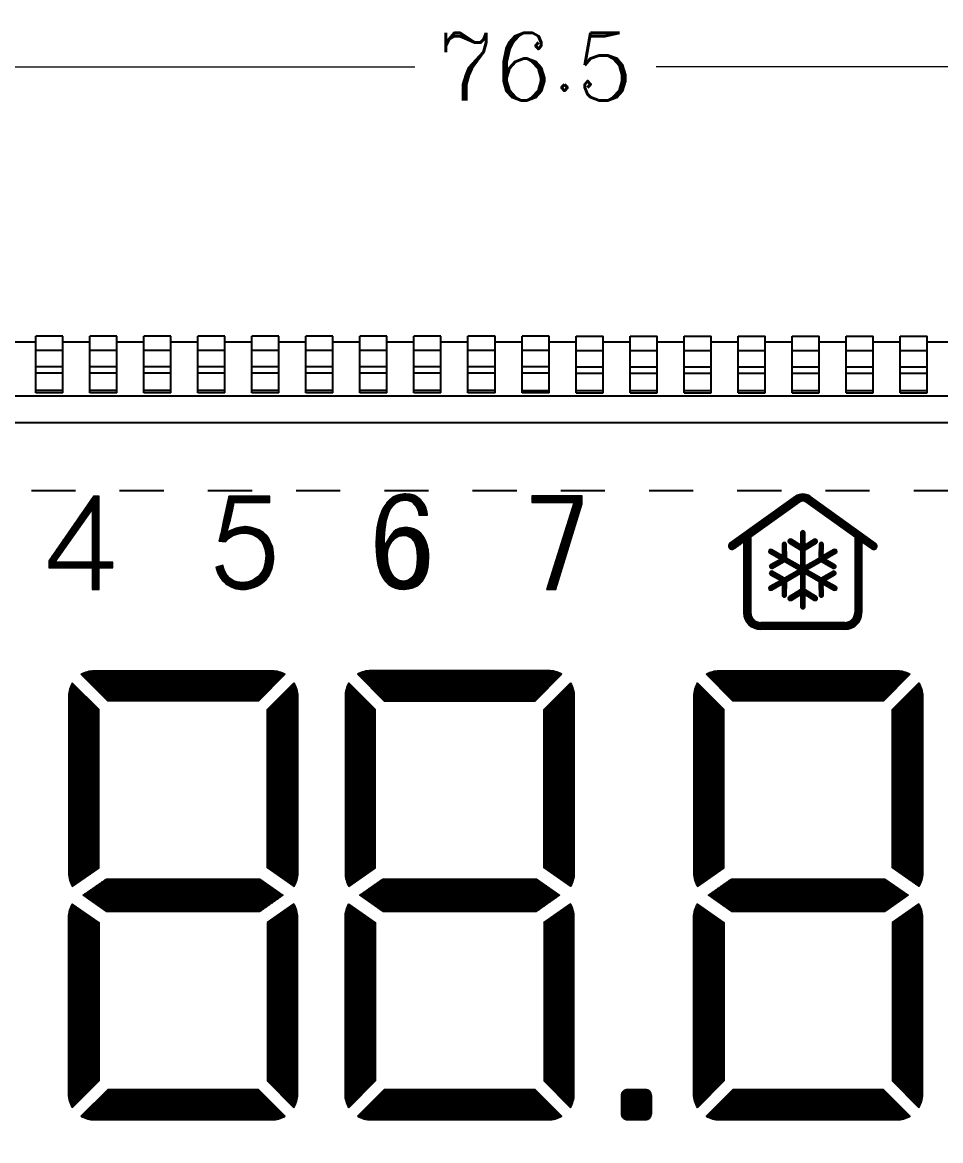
# Model space of a CAD drawing. Header units: millimetres. Extents: x 4624 to 7017, y -668 to -190.
# Drawn here: x 4712.92 to 4746.92, y -294.75 to -253.35 of the extents above; entities that cross this region are included whole.
import ezdxf

# ---------------------------------------------------------------- set-up
doc = ezdxf.new("R2010")
doc.units = ezdxf.units.MM
doc.header["$LTSCALE"] = 16.335
doc.header["$PDMODE"] = 3
doc.header["$PDSIZE"] = 8
doc.linetypes.add('DOT', pattern=[0.2, 0.1, -0.1])
doc.layers.get('0').update_dxf_attribs({"linetype": 'CONTINUOUS'})
doc.layers.get('Defpoints').update_dxf_attribs({"linetype": 'CONTINUOUS'})
doc.layers.add('05___PRT_ALL_DTM_CSYS', color=7, linetype='CONTINUOUS')
doc.layers.add('DWG', color=7, linetype='CONTINUOUS')
doc.styles.add('ROMANC', font='romanc.shx', dxfattribs={"bigfont": 'gbcbig.shx'})
doc.dimstyles.new('YanXiu', dxfattribs={"dimtxt": 2.5, "dimasz": 2.5, "dimexe": 0.66, "dimexo": 0.66, "dimgap": 0.66, "dimtad": 0, "dimdsep": 46, "dimtxsty": 'ROMANC', "dimblk": 'CLOSED', "dimcen": 0, "dimclrd": 3, "dimclre": 9, "dimclrt": 42, "dimazin": 2, "dimtfac": 1, "dimtofl": 0, "dimtmove": 0, "dimatfit": 3, "dimldrblk": 'CLOSED', "dimfxl": 0, "dimlwd": 5, "dimlwe": 5, "dimarcsym": 0})
pattern_1 = [(45, (597.12712, 54.665225), (-0.01559072243, 0.01559072243), [])]
pattern_2 = [(45, (1445.412734, -4.093964), (-0.01252468016, 0.01252468016), [])]

# ---------------------------------------------------------------- blocks, each defined once
blk = doc.blocks.new('_Closed')
at = {"color": 0, "linetype": 'ByBlock', "lineweight": -2}
for p, q in [((-1, 0.167), (0, 0)), ((-1, 0.167), (-1, -0.167)), ((0, 0), (-1, -0.167)), ((0, 0), (-1, 0))]:
    blk.add_line(p, q, dxfattribs=at)
blk = doc.blocks.new('*D5')
at = {"color": 9, "lineweight": 5, "transparency": 16777216}
for p, q in [((4693.668, -264.515), (4693.668, -254.33)), ((4770.168, -264.515), (4770.168, -254.33))]:
    blk.add_line(p, q, dxfattribs=at)
at = {"color": 3, "lineweight": 5, "transparency": 16777216}
for p, q in [((4696.168, -254.99), (4727.448, -254.99)), ((4767.668, -254.99), (4736.387, -254.99))]:
    blk.add_line(p, q, dxfattribs=at)
at = {"layer": 'Defpoints', "color": 0, "transparency": 16777216}
for p in [(4770.168, -254.99), (4693.668, -265.175), (4770.168, -265.175)]:
    blk.add_point(p, dxfattribs=at)
at = {"color": 3, "lineweight": 5, "transparency": 16777216, "xscale": 2.5, "yscale": 2.5, "zscale": 2.5, "rotation": 180}
blk.add_blockref('_Closed', (4693.668, -254.99), dxfattribs=at)
at = {"color": 3, "lineweight": 5, "transparency": 16777216, "xscale": 2.5, "yscale": 2.5, "zscale": 2.5}
blk.add_blockref('_Closed', (4770.168, -254.99), dxfattribs=at)
at = {"color": 42, "transparency": 16777216, "insert": (4731.918, -254.99), "char_height": 2.5, "attachment_point": 5, "style": 'ROMANC'}
blk.add_mtext('76.5', dxfattribs=at)

msp = doc.modelspace()

# ---------------------------------------------------------------- hatches: boundary and pattern name
at = {"lineweight": 0}
h = msp.add_hatch(dxfattribs=at)
h.set_pattern_fill('ANSI31', color=256, scale=0.006944)
h.set_pattern_definition(pattern_1)
h.paths.add_polyline_path([(4703.945, -270.994), (4703.776, -270.914), (4703.621, -270.862), (4703.456, -270.853), (4703.266, -270.862), (4703.162, -270.874), (4702.99, -270.915), (4702.837, -270.983), (4702.697, -271.078), (4702.64, -271.131), (4702.537, -271.25), (4702.443, -271.394), (4702.357, -271.563), (4702.312, -271.68), (4702.57, -271.72), (4702.631, -271.588), (4702.744, -271.428), (4702.882, -271.302), (4702.963, -271.248), (4703.141, -271.162), (4703.333, -271.122), (4703.378, -271.118), (4703.577, -271.144), (4703.76, -271.238), (4703.809, -271.286), (4703.928, -271.446), (4703.997, -271.638), (4703.997, -271.78), (4703.962, -271.97), (4703.888, -272.175), (4703.876, -272.207), (4703.809, -272.336), (4703.722, -272.481), (4703.613, -272.641), (4703.485, -272.818), (4703.335, -273.01), (4703.247, -273.124), (4703.107, -273.298), (4702.976, -273.453), (4702.854, -273.591), (4702.742, -273.71), (4702.64, -273.809), (4702.567, -273.884), (4702.462, -274.027), (4702.397, -274.173), (4702.368, -274.332), (4702.368, -274.339), (4704.339, -274.339), (4704.339, -274.102), (4702.752, -274.102), (4702.964, -273.858), (4703.123, -273.673), (4703.27, -273.497), (4703.406, -273.331), (4703.529, -273.178), (4703.642, -273.035), (4703.743, -272.904), (4703.832, -272.783), (4703.909, -272.673), (4703.974, -272.574), (4704.04, -272.471), (4704.14, -272.292), (4704.217, -272.127), (4704.268, -271.972), (4704.296, -271.831), (4704.296, -271.647), (4704.271, -271.475), (4704.22, -271.324), (4704.174, -271.248), (4704.067, -271.104), (4703.947, -270.995)])
h.paths.add_polyline_path([(4715.503, -273.328), (4714.13, -273.328), (4715.503, -271.39)], flags=16)
h.paths.add_polyline_path([(4715.503, -274.339), (4715.761, -274.339), (4715.761, -273.545), (4716.262, -273.545), (4716.262, -273.328), (4715.761, -273.328), (4715.761, -270.883), (4715.553, -270.883), (4713.895, -273.28), (4713.895, -273.545), (4715.503, -273.545)])
h.paths.add_polyline_path([(4709.583, -274.22), (4709.731, -274.121), (4709.764, -274.093), (4709.882, -273.969), (4709.973, -273.83), (4710.038, -273.674), (4710.08, -273.499), (4710.087, -273.378), (4710.079, -273.193), (4710.043, -273.033), (4709.982, -272.894), (4709.963, -272.866), (4709.849, -272.737), (4709.714, -272.633), (4709.45, -272.491), (4709.585, -272.401), (4709.741, -272.281), (4709.86, -272.154), (4709.945, -272.022), (4709.997, -271.879), (4710.014, -271.805), (4710.031, -271.627), (4710.02, -271.458), (4709.978, -271.296), (4709.969, -271.277), (4709.875, -271.133), (4709.758, -271.013), (4709.615, -270.918), (4709.519, -270.882), (4709.354, -270.845), (4709.177, -270.831), (4708.986, -270.84), (4708.867, -270.861), (4708.701, -270.916), (4708.564, -270.998), (4708.445, -271.112), (4708.35, -271.226), (4708.256, -271.371), (4708.173, -271.534), (4708.134, -271.636), (4708.37, -271.675), (4708.462, -271.472), (4708.573, -271.307), (4708.702, -271.182), (4708.85, -271.104), (4709.04, -271.055), (4709.237, -271.061), (4709.431, -271.128), (4709.59, -271.254), (4709.694, -271.422), (4709.737, -271.622), (4709.728, -271.835), (4709.666, -272.023), (4709.55, -272.179), (4709.442, -272.26), (4709.278, -272.34), (4709.085, -272.395), (4708.923, -272.419), (4708.923, -272.572), (4709.021, -272.589), (4709.226, -272.638), (4709.399, -272.703), (4709.544, -272.785), (4709.645, -272.895), (4709.737, -273.069), (4709.78, -273.273), (4709.774, -273.464), (4709.72, -273.654), (4709.618, -273.822), (4709.498, -273.952), (4709.325, -274.048), (4709.128, -274.08), (4708.944, -274.073), (4708.755, -274.01), (4708.599, -273.895), (4708.49, -273.781), (4708.383, -273.616), (4708.33, -273.482), (4708.081, -273.523), (4708.081, -273.524), (4708.136, -273.706), (4708.209, -273.862), (4708.303, -273.993), (4708.42, -274.104), (4708.426, -274.109), (4708.57, -274.211), (4708.721, -274.28), (4708.885, -274.323), (4709.068, -274.337), (4709.092, -274.339), (4709.266, -274.329), (4709.428, -274.29)])
h.paths.add_polyline_path([(4698.543, -270.814), (4698.292, -270.814), (4698.246, -270.878), (4698.135, -271.022), (4698.013, -271.159), (4697.882, -271.291), (4697.744, -271.416), (4697.595, -271.537), (4697.437, -271.65), (4697.437, -272.046), (4697.547, -271.978), (4697.711, -271.868), (4697.864, -271.755), (4698.001, -271.642), (4698.126, -271.525), (4698.126, -274.408), (4698.543, -274.408)])
h.paths.add_polyline_path([(4727.518, -274.221), (4727.633, -274.137), (4727.732, -274.029), (4727.787, -273.946), (4727.852, -273.818), (4727.902, -273.674), (4727.939, -273.515), (4727.961, -273.339), (4727.968, -273.146), (4727.967, -273.072), (4727.952, -272.889), (4727.921, -272.725), (4727.873, -272.577), (4727.811, -272.445), (4727.732, -272.329), (4727.667, -272.258), (4727.551, -272.163), (4727.421, -272.095), (4727.275, -272.055), (4727.112, -272.041), (4727.039, -272.043), (4726.883, -272.075), (4726.751, -272.136), (4726.661, -272.208), (4726.56, -272.327), (4726.33, -272.698), (4726.33, -272.446), (4726.342, -272.228), (4726.362, -272.031), (4726.389, -271.851), (4726.426, -271.687), (4726.473, -271.542), (4726.527, -271.412), (4726.628, -271.265), (4726.763, -271.141), (4726.918, -271.065), (4727.089, -271.04), (4727.153, -271.042), (4727.333, -271.101), (4727.462, -271.233), (4727.508, -271.301), (4727.58, -271.468), (4727.595, -271.587), (4727.921, -271.587), (4727.912, -271.488), (4727.871, -271.339), (4727.805, -271.2), (4727.712, -271.069), (4727.669, -271.022), (4727.549, -270.925), (4727.419, -270.857), (4727.275, -270.815), (4727.112, -270.801), (4727.054, -270.802), (4726.897, -270.823), (4726.755, -270.866), (4726.627, -270.931), (4726.511, -271.02), (4726.407, -271.132), (4726.312, -271.273), (4726.283, -271.324), (4726.218, -271.453), (4726.162, -271.591), (4726.115, -271.737), (4726.077, -271.895), (4726.047, -272.063), (4726.025, -272.239), (4726.012, -272.426), (4726.008, -272.624), (4726.008, -272.694), (4726.015, -272.907), (4726.029, -273.102), (4726.054, -273.283), (4726.085, -273.448), (4726.125, -273.597), (4726.172, -273.729), (4726.226, -273.846), (4726.289, -273.948), (4726.357, -274.035), (4726.468, -274.146), (4726.59, -274.229), (4726.724, -274.29), (4726.87, -274.327), (4727.031, -274.339), (4727.057, -274.338), (4727.233, -274.322), (4727.384, -274.284)])
h.paths.add_polyline_path([(4727.408, -272.559), (4727.445, -272.63), (4727.494, -272.776), (4727.524, -272.949), (4727.534, -273.147), (4727.534, -273.203), (4727.521, -273.416), (4727.493, -273.592), (4727.448, -273.735), (4727.387, -273.84), (4727.337, -273.898), (4727.202, -273.998), (4727.052, -274.03), (4727.007, -274.029), (4726.847, -273.993), (4726.715, -273.91), (4726.611, -273.778), (4726.582, -273.733), (4726.522, -273.598), (4726.477, -273.442), (4726.45, -273.264), (4726.441, -273.064), (4726.443, -273.027), (4726.465, -272.854), (4726.522, -272.699), (4726.611, -272.559), (4726.617, -272.55), (4726.731, -272.439), (4726.875, -272.372), (4727.052, -272.35), (4727.157, -272.362), (4727.298, -272.43)], flags=16)
h.paths.add_polyline_path([(4733.639, -270.877), (4731.78, -270.877), (4731.78, -271.117), (4733.34, -271.117), (4732.33, -274.339), (4732.669, -274.339), (4733.639, -271.176)])
h.paths.add_polyline_path([(4721.524, -274.259), (4721.613, -274.223), (4721.764, -274.137), (4721.898, -274.022), (4721.961, -273.961), (4722.056, -273.823), (4722.13, -273.653), (4722.161, -273.563), (4722.205, -273.386), (4722.231, -273.213), (4722.229, -273.152), (4722.218, -272.969), (4722.19, -272.795), (4722.177, -272.755), (4722.111, -272.588), (4722.032, -272.419), (4721.97, -272.34), (4721.846, -272.228), (4721.686, -272.132), (4721.54, -272.08), (4721.366, -272.036), (4721.19, -272.013), (4721.155, -272.013), (4720.991, -272.034), (4720.82, -272.079), (4720.502, -272.207), (4720.581, -271.939), (4720.623, -271.778), (4720.664, -271.599), (4720.707, -271.398), (4720.762, -271.123), (4722.085, -271.123), (4722.085, -270.884), (4720.561, -270.884), (4720.517, -271.088), (4720.453, -271.388), (4720.396, -271.655), (4720.345, -271.892), (4720.301, -272.096), (4720.262, -272.267), (4720.231, -272.405), (4720.205, -272.512), (4720.195, -272.553), (4720.436, -272.58), (4720.534, -272.472), (4720.697, -272.36), (4720.883, -272.295), (4720.991, -272.273), (4721.192, -272.262), (4721.378, -272.295), (4721.456, -272.323), (4721.625, -272.422), (4721.772, -272.57), (4721.832, -272.677), (4721.899, -272.859), (4721.931, -273.067), (4721.926, -273.203), (4721.897, -273.398), (4721.843, -273.579), (4721.783, -273.691), (4721.66, -273.846), (4721.504, -273.966), (4721.452, -273.995), (4721.282, -274.057), (4721.085, -274.079), (4720.868, -274.059), (4720.742, -274.02), (4720.599, -273.928), (4720.481, -273.788), (4720.385, -273.607), (4720.335, -273.449), (4720.087, -273.518), (4720.098, -273.564), (4720.16, -273.747), (4720.238, -273.9), (4720.332, -274.025), (4720.444, -274.125), (4720.507, -274.171), (4720.664, -274.257), (4720.824, -274.313), (4720.99, -274.34), (4721.001, -274.34), (4721.192, -274.338), (4721.363, -274.312)])
h = msp.add_hatch(dxfattribs=at)
h.set_pattern_fill('ANSI31', color=256, scale=0.005579)
h.set_pattern_definition(pattern_2)
h.paths.add_polyline_path([(4741.65, -273.614), (4741.14, -273.909), (4740.702, -273.668, 1), (4740.623, -273.812), (4740.974, -274.005), (4740.591, -274.226, 1.030478), (4740.673, -274.368), (4741.056, -274.147), (4741.048, -274.548, 1), (4741.212, -274.551), (4741.222, -274.051), (4741.732, -273.757), (4741.732, -274.345), (4741.305, -274.605, 1), (4741.39, -274.745), (4741.732, -274.537), (4741.732, -274.98, 1.030478), (4741.897, -274.98), (4741.897, -274.537), (4742.24, -274.745, 0.996563), (4742.324, -274.605), (4741.897, -274.345), (4741.897, -273.757), (4742.407, -274.051), (4742.417, -274.551, 1), (4742.581, -274.548), (4742.573, -274.147), (4742.956, -274.368, 1.030478), (4743.038, -274.226), (4742.655, -274.005), (4743.006, -273.812, 1), (4742.927, -273.668), (4742.489, -273.909), (4741.979, -273.614), (4742.489, -273.32), (4742.927, -273.561, 1), (4743.006, -273.417), (4742.655, -273.224), (4743.038, -273.003, 1.030478), (4742.956, -272.861), (4742.573, -273.082), (4742.581, -272.683, 1.021645), (4742.417, -272.679), (4742.407, -273.178), (4741.897, -273.472), (4741.897, -272.883), (4742.324, -272.624, 1), (4742.239, -272.484), (4741.897, -272.691), (4741.897, -272.249, 1.030478), (4741.732, -272.249), (4741.732, -272.691), (4741.39, -272.484, 1), (4741.305, -272.624), (4741.732, -272.883), (4741.732, -273.472), (4741.222, -273.178), (4741.212, -272.678, 1), (4741.048, -272.681), (4741.056, -273.082), (4740.673, -272.861, 1.030478), (4740.591, -273.003), (4740.974, -273.224), (4740.623, -273.417, 1), (4740.702, -273.561), (4741.14, -273.32)])
h = msp.add_hatch(dxfattribs=at)
h.set_pattern_fill('ANSI31', color=256, scale=0.006944)
h.set_pattern_definition(pattern_1)
edge = h.paths.add_edge_path()
edge.add_arc((4725.82, -278.296), 0.955, 90, 120.993)
edge.add_line((4725.328, -277.477), (4726.318, -278.473))
edge.add_line((4726.318, -278.473), (4731.902, -278.473))
edge.add_line((4731.902, -278.473), (4732.891, -277.477))
edge.add_arc((4732.399, -278.296), 0.955, 59.007, 90)
edge.add_line((4732.399, -277.341), (4725.82, -277.341))
edge = h.paths.add_edge_path()
edge.add_line((4736.221, -293.744), (4736.221, -293.084))
edge.add_arc((4735.985, -293.084), 0.236, 0, 90)
edge.add_line((4735.985, -292.848), (4735.324, -292.848))
edge.add_arc((4735.324, -293.084), 0.236, 90, 180)
edge.add_line((4735.089, -293.084), (4735.089, -293.744))
edge.add_arc((4735.324, -293.744), 0.236, 180, 270)
edge.add_line((4735.324, -293.98), (4735.985, -293.98))
edge.add_arc((4735.985, -293.744), 0.236, 270, 360)
edge = h.paths.add_edge_path()
edge.add_arc((4738.724, -286.479), 0.955, 148.3253, 180, ccw=False)
edge.add_line((4737.912, -285.977), (4738.901, -286.673))
edge.add_line((4738.901, -286.673), (4738.901, -292.531))
edge.add_line((4738.901, -292.531), (4737.912, -293.527))
edge.add_arc((4738.724, -293.025), 0.955, 180, 211.6747, ccw=False)
edge.add_line((4737.769, -293.025), (4737.769, -286.479))
edge = h.paths.add_edge_path()
edge.add_line((4741.815, -293.98), (4745.304, -293.98))
edge.add_arc((4745.304, -293.025), 0.955, 270, 300.993)
edge.add_line((4745.795, -293.844), (4744.806, -292.848))
edge.add_line((4744.806, -292.848), (4741.815, -292.848))
edge.add_line((4741.815, -292.848), (4739.222, -292.848))
edge.add_line((4739.222, -292.848), (4738.233, -293.844))
edge.add_arc((4738.724, -293.025), 0.955, 239.007, 270)
edge.add_line((4738.724, -293.98), (4741.815, -293.98))
edge = h.paths.add_edge_path()
edge.add_arc((4738.724, -284.842), 0.955, 180, 211.6747)
edge.add_line((4737.912, -285.344), (4738.901, -284.648))
edge.add_line((4738.901, -284.648), (4738.901, -278.79))
edge.add_line((4738.901, -278.79), (4737.912, -277.794))
edge.add_arc((4738.724, -278.296), 0.955, 148.3253, 180)
edge.add_line((4737.769, -278.296), (4737.769, -284.842))
edge = h.paths.add_edge_path()
edge.add_line((4741.815, -277.341), (4745.304, -277.341))
edge.add_arc((4745.304, -278.296), 0.955, 59.007, 90, ccw=False)
edge.add_line((4745.795, -277.477), (4744.806, -278.473))
edge.add_line((4744.806, -278.473), (4741.815, -278.473))
edge.add_line((4741.815, -278.473), (4739.222, -278.473))
edge.add_line((4739.222, -278.473), (4738.233, -277.477))
edge.add_arc((4738.724, -278.296), 0.955, 90, 120.993, ccw=False)
edge.add_line((4738.724, -277.341), (4741.815, -277.341))
h.paths.add_polyline_path([(4741.815, -285.05), (4744.856, -285.05), (4745.723, -285.66), (4744.847, -286.276), (4741.815, -286.276), (4739.181, -286.276), (4738.305, -285.66), (4739.172, -285.05)])
edge = h.paths.add_edge_path()
edge.add_arc((4745.304, -286.479), 0.955, 0, 31.6747)
edge.add_line((4746.116, -285.977), (4745.127, -286.673))
edge.add_line((4745.127, -286.673), (4745.127, -292.531))
edge.add_line((4745.127, -292.531), (4746.116, -293.527))
edge.add_arc((4745.304, -293.025), 0.955, 328.3253, 360)
edge.add_line((4746.259, -293.025), (4746.259, -286.479))
edge = h.paths.add_edge_path()
edge.add_arc((4745.304, -284.842), 0.955, 328.3253, 360, ccw=False)
edge.add_line((4746.116, -285.344), (4745.127, -284.648))
edge.add_line((4745.127, -284.648), (4745.127, -278.79))
edge.add_line((4745.127, -278.79), (4746.116, -277.794))
edge.add_arc((4745.304, -278.296), 0.955, 0, 31.6747, ccw=False)
edge.add_line((4746.259, -278.296), (4746.259, -284.842))
edge = h.paths.add_edge_path()
edge.add_arc((4725.82, -286.479), 0.955, 148.3253, 180, ccw=False)
edge.add_line((4725.007, -285.977), (4725.997, -286.673))
edge.add_line((4725.997, -286.673), (4725.997, -292.531))
edge.add_line((4725.997, -292.531), (4725.007, -293.527))
edge.add_arc((4725.82, -293.025), 0.955, 180, 211.6747, ccw=False)
edge.add_line((4724.865, -293.025), (4724.865, -286.479))
edge = h.paths.add_edge_path()
edge.add_line((4728.91, -293.98), (4732.399, -293.98))
edge.add_arc((4732.399, -293.025), 0.955, 270, 300.993)
edge.add_line((4732.891, -293.844), (4731.902, -292.848))
edge.add_line((4731.902, -292.848), (4728.91, -292.848))
edge.add_line((4728.91, -292.848), (4726.318, -292.848))
edge.add_line((4726.318, -292.848), (4725.328, -293.844))
edge.add_arc((4725.82, -293.025), 0.955, 239.007, 270)
edge.add_line((4725.82, -293.98), (4728.91, -293.98))
edge = h.paths.add_edge_path()
edge.add_arc((4725.82, -284.842), 0.955, 180, 211.6747)
edge.add_line((4725.007, -285.344), (4725.997, -284.648))
edge.add_line((4725.997, -284.648), (4725.997, -278.79))
edge.add_line((4725.997, -278.79), (4725.007, -277.794))
edge.add_arc((4725.82, -278.296), 0.955, 148.3253, 180)
edge.add_line((4724.865, -278.296), (4724.865, -284.842))
h.paths.add_polyline_path([(4728.91, -285.05), (4731.951, -285.05), (4732.819, -285.66), (4731.943, -286.276), (4728.91, -286.276), (4726.276, -286.276), (4725.4, -285.66), (4726.268, -285.05)])
edge = h.paths.add_edge_path()
edge.add_arc((4732.399, -286.479), 0.955, 360, 391.6747)
edge.add_line((4733.212, -285.977), (4732.222, -286.673))
edge.add_line((4732.222, -286.673), (4732.222, -292.531))
edge.add_line((4732.222, -292.531), (4733.212, -293.527))
edge.add_arc((4732.399, -293.025), 0.955, 328.3253, 360)
edge.add_line((4733.354, -293.025), (4733.354, -286.479))
edge = h.paths.add_edge_path()
edge.add_arc((4732.399, -284.842), 0.955, -31.6747, 0, ccw=False)
edge.add_line((4733.212, -285.344), (4732.222, -284.648))
edge.add_line((4732.222, -284.648), (4732.222, -278.79))
edge.add_line((4732.222, -278.79), (4733.212, -277.794))
edge.add_arc((4732.399, -278.296), 0.955, 0, 31.6747, ccw=False)
edge.add_line((4733.354, -278.296), (4733.354, -284.842))
edge = h.paths.add_edge_path()
edge.add_arc((4715.581, -286.479), 0.955, 148.3253, 180, ccw=False)
edge.add_line((4714.768, -285.977), (4715.758, -286.673))
edge.add_line((4715.758, -286.673), (4715.758, -292.531))
edge.add_line((4715.758, -292.531), (4714.768, -293.527))
edge.add_arc((4715.581, -293.025), 0.955, 180, 211.6747, ccw=False)
edge.add_line((4714.626, -293.025), (4714.626, -286.479))
edge = h.paths.add_edge_path()
edge.add_line((4718.671, -293.98), (4722.16, -293.98))
edge.add_arc((4722.16, -293.025), 0.955, 270, 300.993)
edge.add_line((4722.652, -293.844), (4721.662, -292.848))
edge.add_line((4721.662, -292.848), (4718.671, -292.848))
edge.add_line((4718.671, -292.848), (4716.078, -292.848))
edge.add_line((4716.078, -292.848), (4715.089, -293.844))
edge.add_arc((4715.581, -293.025), 0.955, 239.007, 270)
edge.add_line((4715.581, -293.98), (4718.671, -293.98))
edge = h.paths.add_edge_path()
edge.add_arc((4715.581, -284.842), 0.955, 180, 211.6747)
edge.add_line((4714.768, -285.344), (4715.758, -284.648))
edge.add_line((4715.758, -284.648), (4715.758, -278.79))
edge.add_line((4715.758, -278.79), (4714.768, -277.794))
edge.add_arc((4715.581, -278.296), 0.955, 148.3253, 180)
edge.add_line((4714.626, -278.296), (4714.626, -284.842))
edge = h.paths.add_edge_path()
edge.add_line((4718.671, -277.341), (4722.16, -277.341))
edge.add_arc((4722.16, -278.296), 0.955, 59.007, 90, ccw=False)
edge.add_line((4722.652, -277.477), (4721.662, -278.473))
edge.add_line((4721.662, -278.473), (4718.671, -278.473))
edge.add_line((4718.671, -278.473), (4716.078, -278.473))
edge.add_line((4716.078, -278.473), (4715.089, -277.477))
edge.add_arc((4715.581, -278.296), 0.955, 90, 120.993, ccw=False)
edge.add_line((4715.581, -277.341), (4718.671, -277.341))
h.paths.add_polyline_path([(4718.671, -285.05), (4721.712, -285.05), (4722.58, -285.66), (4721.704, -286.276), (4718.671, -286.276), (4716.037, -286.276), (4715.161, -285.66), (4716.029, -285.05)])
edge = h.paths.add_edge_path()
edge.add_arc((4722.16, -286.479), 0.955, 360, 391.6747)
edge.add_line((4722.973, -285.977), (4721.983, -286.673))
edge.add_line((4721.983, -286.673), (4721.983, -292.531))
edge.add_line((4721.983, -292.531), (4722.973, -293.527))
edge.add_arc((4722.16, -293.025), 0.955, 328.3253, 360)
edge.add_line((4723.115, -293.025), (4723.115, -286.479))
edge = h.paths.add_edge_path()
edge.add_arc((4722.16, -284.842), 0.955, -31.6747, 0, ccw=False)
edge.add_line((4722.973, -285.344), (4721.983, -284.648))
edge.add_line((4721.983, -284.648), (4721.983, -278.79))
edge.add_line((4721.983, -278.79), (4722.973, -277.794))
edge.add_arc((4722.16, -278.296), 0.955, 0, 31.6747, ccw=False)
edge.add_line((4723.115, -278.296), (4723.115, -284.842))
at = {"layer": 'DWG', "lineweight": 0}
h = msp.add_hatch(dxfattribs=at)
h.set_pattern_fill('ANSI31', color=256, scale=0.005579)
h.set_pattern_definition(pattern_2)
h.paths.add_polyline_path([(4742.081, -270.893, 0.320007), (4741.548, -270.893), (4739.118, -272.626, 0.414214), (4739.087, -272.812, 0.414214), (4739.274, -272.844), (4739.624, -272.594), (4739.624, -275.198, 0.414214), (4740.255, -275.829), (4743.374, -275.829, 0.414214), (4744.005, -275.198), (4744.005, -272.594), (4744.355, -272.844, 0.414214), (4744.542, -272.812, 0.414214), (4744.511, -272.626)])
h.paths.add_polyline_path([(4743.738, -272.403), (4743.738, -275.198, -0.414214), (4743.374, -275.562), (4740.255, -275.562, -0.414214), (4739.891, -275.198), (4739.891, -272.403), (4741.703, -271.111, -0.320007), (4741.926, -271.111)], flags=16)

# ---------------------------------------------------------------- linework, layer by layer
at = {"color": 7, "linetype": 'Continuous'}
for p, q in [((4712.418, -265.175), (4713.418, -265.175)), ((4713.418, -267.065), (4713.418, -264.965)), ((4714.418, -264.965), (4713.418, -264.965)), ((4714.418, -267.065), (4714.418, -264.965)), ((4714.418, -265.175), (4715.418, -265.175)), ((4715.418, -267.065), (4715.418, -264.965)), ((4716.418, -264.965), (4715.418, -264.965)), ((4716.418, -267.065), (4716.418, -264.965)), ((4716.418, -265.175), (4717.418, -265.175)), ((4717.418, -267.065), (4717.418, -264.965)), ((4718.418, -264.965), (4717.418, -264.965)), ((4718.418, -267.065), (4718.418, -264.965)), ((4718.418, -265.175), (4719.418, -265.175)), ((4719.418, -267.065), (4719.418, -264.965)), ((4720.418, -264.965), (4719.418, -264.965)), ((4720.418, -267.065), (4720.418, -264.965)), ((4720.418, -265.175), (4721.418, -265.175)), ((4721.418, -267.065), (4721.418, -264.965)), ((4722.418, -264.965), (4721.418, -264.965)), ((4722.418, -267.065), (4722.418, -264.965)), ((4722.418, -265.175), (4723.418, -265.175)), ((4723.418, -267.065), (4723.418, -264.965)), ((4724.418, -264.965), (4723.418, -264.965)), ((4724.418, -267.065), (4724.418, -264.965)), ((4724.418, -265.175), (4725.418, -265.175)), ((4725.418, -267.065), (4725.418, -264.965)), ((4726.418, -264.965), (4725.418, -264.965)), ((4726.418, -267.065), (4726.418, -264.965)), ((4726.418, -265.175), (4727.418, -265.175)), ((4727.418, -267.065), (4727.418, -264.965)), ((4728.418, -264.965), (4727.418, -264.965)), ((4728.418, -267.065), (4728.418, -264.965)), ((4728.418, -265.175), (4729.418, -265.175)), ((4729.418, -267.065), (4729.418, -264.965)), ((4730.418, -264.965), (4729.418, -264.965)), ((4730.418, -267.065), (4730.418, -264.965)), ((4730.418, -265.175), (4731.418, -265.175)), ((4731.418, -267.065), (4731.418, -264.965)), ((4732.418, -264.965), (4731.418, -264.965)), ((4732.418, -267.065), (4732.418, -264.965)), ((4732.418, -265.175), (4733.418, -265.175)), ((4733.418, -267.065), (4733.418, -264.965)), ((4733.418, -264.965), (4734.418, -264.965)), ((4734.418, -267.065), (4734.418, -264.965)), ((4734.418, -265.175), (4735.418, -265.175)), ((4735.418, -267.065), (4735.418, -264.965)), ((4735.418, -264.965), (4736.418, -264.965)), ((4736.418, -267.065), (4736.418, -264.965)), ((4736.418, -265.175), (4737.418, -265.175)), ((4737.418, -267.065), (4737.418, -264.965)), ((4737.418, -264.965), (4738.418, -264.965)), ((4738.418, -267.065), (4738.418, -264.965)), ((4738.418, -265.175), (4739.418, -265.175)), ((4739.418, -267.065), (4739.418, -264.965)), ((4739.418, -264.965), (4740.418, -264.965)), ((4740.418, -267.065), (4740.418, -264.965)), ((4740.418, -265.175), (4741.418, -265.175)), ((4741.418, -267.065), (4741.418, -264.965)), ((4741.418, -264.965), (4742.418, -264.965)), ((4742.418, -267.065), (4742.418, -264.965)), ((4742.418, -265.175), (4743.418, -265.175)), ((4743.418, -267.065), (4743.418, -264.965)), ((4743.418, -264.965), (4744.418, -264.965)), ((4744.418, -267.065), (4744.418, -264.965)), ((4744.418, -265.175), (4745.418, -265.175)), ((4745.418, -267.065), (4745.418, -264.965)), ((4745.418, -264.965), (4746.418, -264.965)), ((4746.418, -267.065), (4746.418, -264.965)), ((4746.418, -265.175), (4747.418, -265.175)), ((4714.418, -265.501), (4713.418, -265.501)), ((4716.418, -265.501), (4715.418, -265.501)), ((4718.418, -265.501), (4717.418, -265.501)), ((4720.418, -265.501), (4719.418, -265.501)), ((4722.418, -265.501), (4721.418, -265.501)), ((4724.418, -265.501), (4723.418, -265.501)), ((4726.418, -265.501), (4725.418, -265.501)), ((4728.418, -265.501), (4727.418, -265.501)), ((4730.418, -265.501), (4729.418, -265.501)), ((4732.418, -265.501), (4731.418, -265.501)), ((4733.418, -265.501), (4734.418, -265.501)), ((4735.418, -265.501), (4736.418, -265.501)), ((4737.418, -265.501), (4738.418, -265.501)), ((4739.418, -265.501), (4740.418, -265.501)), ((4741.418, -265.501), (4742.418, -265.501)), ((4743.418, -265.501), (4744.418, -265.501)), ((4745.418, -265.501), (4746.418, -265.501)), ((4714.418, -266.106), (4713.418, -266.106)), ((4716.418, -266.106), (4715.418, -266.106)), ((4718.418, -266.106), (4717.418, -266.106)), ((4720.418, -266.106), (4719.418, -266.106)), ((4722.418, -266.106), (4721.418, -266.106)), ((4724.418, -266.106), (4723.418, -266.106)), ((4726.418, -266.106), (4725.418, -266.106)), ((4728.418, -266.106), (4727.418, -266.106)), ((4730.418, -266.106), (4729.418, -266.106)), ((4732.418, -266.106), (4731.418, -266.106)), ((4733.418, -266.106), (4734.418, -266.106)), ((4735.418, -266.106), (4736.418, -266.106)), ((4737.418, -266.106), (4738.418, -266.106)), ((4739.418, -266.106), (4740.418, -266.106)), ((4741.418, -266.106), (4742.418, -266.106)), ((4743.418, -266.106), (4744.418, -266.106)), ((4745.418, -266.106), (4746.418, -266.106)), ((4714.418, -266.335), (4713.418, -266.335)), ((4716.418, -266.335), (4715.418, -266.335)), ((4718.418, -266.335), (4717.418, -266.335)), ((4720.418, -266.335), (4719.418, -266.335)), ((4722.418, -266.335), (4721.418, -266.335)), ((4724.418, -266.335), (4723.418, -266.335)), ((4726.418, -266.335), (4725.418, -266.335)), ((4728.418, -266.335), (4727.418, -266.335)), ((4730.418, -266.335), (4729.418, -266.335)), ((4732.418, -266.335), (4731.418, -266.335)), ((4733.418, -266.335), (4734.418, -266.335)), ((4735.418, -266.335), (4736.418, -266.335)), ((4737.418, -266.335), (4738.418, -266.335)), ((4739.418, -266.335), (4740.418, -266.335)), ((4741.418, -266.335), (4742.418, -266.335)), ((4743.418, -266.335), (4744.418, -266.335)), ((4745.418, -266.335), (4746.418, -266.335)), ((4714.418, -266.98), (4713.418, -266.98)), ((4716.418, -266.98), (4715.418, -266.98)), ((4718.418, -266.98), (4717.418, -266.98)), ((4720.418, -266.98), (4719.418, -266.98)), ((4722.418, -266.98), (4721.418, -266.98)), ((4724.418, -266.98), (4723.418, -266.98)), ((4726.418, -266.98), (4725.418, -266.98)), ((4728.418, -266.98), (4727.418, -266.98)), ((4730.418, -266.98), (4729.418, -266.98)), ((4731.418, -266.98), (4732.418, -266.98)), ((4733.418, -266.98), (4734.418, -266.98)), ((4735.418, -266.98), (4736.418, -266.98)), ((4737.418, -266.98), (4738.418, -266.98)), ((4739.418, -266.98), (4740.418, -266.98)), ((4741.418, -266.98), (4742.418, -266.98)), ((4743.418, -266.98), (4744.418, -266.98)), ((4745.418, -266.98), (4746.418, -266.98)), ((4693.668, -267.175), (4770.168, -267.175)), ((4714.418, -267.065), (4713.418, -267.065)), ((4716.418, -267.065), (4715.418, -267.065)), ((4718.418, -267.065), (4717.418, -267.065)), ((4720.418, -267.065), (4719.418, -267.065)), ((4722.418, -267.065), (4721.418, -267.065)), ((4724.418, -267.065), (4723.418, -267.065)), ((4726.418, -267.065), (4725.418, -267.065)), ((4728.418, -267.065), (4727.418, -267.065)), ((4730.418, -267.065), (4729.418, -267.065)), ((4732.418, -267.065), (4731.418, -267.065)), ((4733.418, -267.065), (4734.418, -267.065)), ((4735.418, -267.065), (4736.418, -267.065)), ((4737.418, -267.065), (4738.418, -267.065)), ((4739.418, -267.065), (4740.418, -267.065)), ((4741.418, -267.065), (4742.418, -267.065)), ((4743.418, -267.065), (4744.418, -267.065)), ((4745.418, -267.065), (4746.418, -267.065)), ((4769.168, -268.175), (4694.668, -268.175))]:
    msp.add_line(p, q, dxfattribs=at)
at = {"lineweight": 0}
for p, q in [((4743.738, -272.403), (4743.738, -275.198)), ((4744.005, -272.594), (4744.005, -275.198)), ((4743.374, -275.562), (4740.255, -275.562)), ((4743.374, -275.829), (4740.255, -275.829))]:
    msp.add_line(p, q, dxfattribs=at)
at = {"color": 4, "linetype": 'DOT'}
msp.add_lwpolyline([(4766.918, -304.175), (4696.918, -304.175), (4696.918, -270.675), (4766.918, -270.675)], close=True, dxfattribs=at)
at = {"lineweight": 0}
for centre, radius, start, end in [((4740.255, -275.198), 0.631, 180, 270), ((4740.255, -275.198), 0.364, 180, 270), ((4743.374, -275.198), 0.631, 270, 0), ((4743.374, -275.198), 0.364, 270, 0)]:
    msp.add_arc(centre, radius, start, end, dxfattribs=at)
at = {"layer": '05___PRT_ALL_DTM_CSYS', "lineweight": 0}
for points in [[(4718.671, -277.341), (4722.16, -277.341, -0.136063), (4722.652, -277.477), (4721.662, -278.473), (4718.671, -278.473), (4716.078, -278.473), (4715.089, -277.477, -0.136063), (4715.581, -277.341)], [(4725.82, -277.341, 0.136063), (4725.328, -277.477), (4726.318, -278.473), (4731.902, -278.473), (4732.891, -277.477, 0.136063), (4732.399, -277.341)], [(4741.815, -277.341), (4745.304, -277.341, -0.136063), (4745.795, -277.477), (4744.806, -278.473), (4741.815, -278.473), (4739.222, -278.473), (4738.233, -277.477, -0.136063), (4738.724, -277.341)], [(4714.626, -284.842, 0.139094), (4714.768, -285.344), (4715.758, -284.648), (4715.758, -278.79), (4714.768, -277.794, 0.139094), (4714.626, -278.296)], [(4723.115, -284.842, -0.139094), (4722.973, -285.344), (4721.983, -284.648), (4721.983, -278.79), (4722.973, -277.794, -0.139094), (4723.115, -278.296)], [(4724.865, -284.842, 0.139094), (4725.007, -285.344), (4725.997, -284.648), (4725.997, -278.79), (4725.007, -277.794, 0.139094), (4724.865, -278.296)], [(4733.354, -284.842, -0.139094), (4733.212, -285.344), (4732.222, -284.648), (4732.222, -278.79), (4733.212, -277.794, -0.139094), (4733.354, -278.296)], [(4737.769, -284.842, 0.139094), (4737.912, -285.344), (4738.901, -284.648), (4738.901, -278.79), (4737.912, -277.794, 0.139094), (4737.769, -278.296)], [(4746.259, -284.842, -0.139094), (4746.116, -285.344), (4745.127, -284.648), (4745.127, -278.79), (4746.116, -277.794, -0.139094), (4746.259, -278.296)], [(4714.626, -286.479, -0.139094), (4714.768, -285.977), (4715.758, -286.673), (4715.758, -292.531), (4714.768, -293.527, -0.139094), (4714.626, -293.025)], [(4723.115, -286.479, 0.139094), (4722.973, -285.977), (4721.983, -286.673), (4721.983, -292.531), (4722.973, -293.527, 0.139094), (4723.115, -293.025)], [(4724.865, -286.479, -0.139094), (4725.007, -285.977), (4725.997, -286.673), (4725.997, -292.531), (4725.007, -293.527, -0.139094), (4724.865, -293.025)], [(4733.354, -286.479, 0.139094), (4733.212, -285.977), (4732.222, -286.673), (4732.222, -292.531), (4733.212, -293.527, 0.139094), (4733.354, -293.025)], [(4737.769, -286.479, -0.139094), (4737.912, -285.977), (4738.901, -286.673), (4738.901, -292.531), (4737.912, -293.527, -0.139094), (4737.769, -293.025)], [(4746.259, -286.479, 0.139094), (4746.116, -285.977), (4745.127, -286.673), (4745.127, -292.531), (4746.116, -293.527, 0.139094), (4746.259, -293.025)], [(4718.671, -293.98), (4722.16, -293.98, 0.136063), (4722.652, -293.844), (4721.662, -292.848), (4718.671, -292.848), (4716.078, -292.848), (4715.089, -293.844, 0.136063), (4715.581, -293.98)], [(4728.91, -293.98), (4732.399, -293.98, 0.136063), (4732.891, -293.844), (4731.902, -292.848), (4728.91, -292.848), (4726.318, -292.848), (4725.328, -293.844, 0.136063), (4725.82, -293.98)], [(4736.221, -293.744), (4736.221, -293.084, 0.414214), (4735.985, -292.848), (4735.324, -292.848, 0.414214), (4735.089, -293.084), (4735.089, -293.744, 0.414214), (4735.324, -293.98), (4735.985, -293.98, 0.414214)], [(4741.815, -293.98), (4745.304, -293.98, 0.136063), (4745.795, -293.844), (4744.806, -292.848), (4741.815, -292.848), (4739.222, -292.848), (4738.233, -293.844, 0.136063), (4738.724, -293.98)]]:
    msp.add_lwpolyline(points, format="xyb", close=True, dxfattribs=at)
for points in [[(4718.671, -285.05), (4721.712, -285.05), (4722.58, -285.66), (4721.704, -286.276), (4718.671, -286.276), (4716.037, -286.276), (4715.161, -285.66), (4716.029, -285.05)], [(4728.91, -285.05), (4731.951, -285.05), (4732.819, -285.66), (4731.943, -286.276), (4728.91, -286.276), (4726.276, -286.276), (4725.4, -285.66), (4726.268, -285.05)], [(4741.815, -285.05), (4744.856, -285.05), (4745.723, -285.66), (4744.847, -286.276), (4741.815, -286.276), (4739.181, -286.276), (4738.305, -285.66), (4739.172, -285.05)]]:
    msp.add_lwpolyline(points, close=True, dxfattribs=at)
at = {"layer": 'DWG', "lineweight": 0}
for p, q in [((4741.548, -270.893), (4739.118, -272.626)), ((4741.703, -271.111), (4739.891, -272.403)), ((4743.738, -272.403), (4741.926, -271.111)), ((4742.081, -270.893), (4744.511, -272.626)), ((4739.624, -272.594), (4739.274, -272.844)), ((4739.624, -272.594), (4739.624, -275.198)), ((4739.891, -272.403), (4739.891, -275.198)), ((4744.355, -272.844), (4744.005, -272.594)), ((4739.087, -272.812), (4739.087, -272.812)), ((4744.542, -272.812), (4744.542, -272.812))]:
    msp.add_line(p, q, dxfattribs=at)
for points in [[(4715.503, -274.339), (4715.761, -274.339), (4715.761, -273.545), (4716.262, -273.545), (4716.262, -273.328), (4715.761, -273.328), (4715.761, -270.883), (4715.553, -270.883), (4713.895, -273.28), (4713.895, -273.545), (4715.503, -273.545)], [(4721.524, -274.259), (4721.613, -274.223), (4721.764, -274.137), (4721.898, -274.022), (4721.961, -273.961), (4722.056, -273.823), (4722.13, -273.653), (4722.161, -273.563), (4722.205, -273.386), (4722.231, -273.213), (4722.229, -273.152), (4722.218, -272.969), (4722.19, -272.795), (4722.177, -272.755), (4722.111, -272.588), (4722.032, -272.419), (4721.97, -272.34), (4721.846, -272.228), (4721.686, -272.132), (4721.54, -272.08), (4721.366, -272.036), (4721.19, -272.013), (4721.155, -272.013), (4720.991, -272.034), (4720.82, -272.079), (4720.502, -272.207), (4720.581, -271.939), (4720.623, -271.778), (4720.664, -271.599), (4720.707, -271.398), (4720.762, -271.123), (4722.085, -271.123), (4722.085, -270.884), (4720.561, -270.884), (4720.517, -271.088), (4720.453, -271.388), (4720.396, -271.655), (4720.345, -271.892), (4720.301, -272.096), (4720.262, -272.267), (4720.231, -272.405), (4720.205, -272.512), (4720.195, -272.553), (4720.436, -272.58), (4720.534, -272.472), (4720.697, -272.36), (4720.883, -272.295), (4720.991, -272.273), (4721.192, -272.262), (4721.378, -272.295), (4721.456, -272.323), (4721.625, -272.422), (4721.772, -272.57), (4721.832, -272.677), (4721.899, -272.859), (4721.931, -273.067), (4721.926, -273.203), (4721.897, -273.398), (4721.843, -273.579), (4721.783, -273.691), (4721.66, -273.846), (4721.504, -273.966), (4721.452, -273.995), (4721.282, -274.057), (4721.085, -274.079), (4720.868, -274.059), (4720.742, -274.02), (4720.599, -273.928), (4720.481, -273.788), (4720.385, -273.607), (4720.335, -273.449), (4720.087, -273.518), (4720.098, -273.564), (4720.16, -273.747), (4720.238, -273.9), (4720.332, -274.025), (4720.444, -274.125), (4720.507, -274.171), (4720.664, -274.257), (4720.824, -274.313), (4720.99, -274.34), (4721.001, -274.34), (4721.192, -274.338), (4721.363, -274.312)], [(4727.518, -274.221), (4727.633, -274.137), (4727.732, -274.029), (4727.787, -273.946), (4727.852, -273.818), (4727.902, -273.674), (4727.939, -273.515), (4727.961, -273.339), (4727.968, -273.146), (4727.967, -273.072), (4727.952, -272.889), (4727.921, -272.725), (4727.873, -272.577), (4727.811, -272.445), (4727.732, -272.329), (4727.667, -272.258), (4727.551, -272.163), (4727.421, -272.095), (4727.275, -272.055), (4727.112, -272.041), (4727.039, -272.043), (4726.883, -272.075), (4726.751, -272.136), (4726.661, -272.208), (4726.56, -272.327), (4726.33, -272.698), (4726.33, -272.446), (4726.342, -272.228), (4726.362, -272.031), (4726.389, -271.851), (4726.426, -271.687), (4726.473, -271.542), (4726.527, -271.412), (4726.628, -271.265), (4726.763, -271.141), (4726.918, -271.065), (4727.089, -271.04), (4727.153, -271.042), (4727.333, -271.101), (4727.462, -271.233), (4727.508, -271.301), (4727.58, -271.468), (4727.595, -271.587), (4727.921, -271.587), (4727.912, -271.488), (4727.871, -271.339), (4727.805, -271.2), (4727.712, -271.069), (4727.669, -271.022), (4727.549, -270.925), (4727.419, -270.857), (4727.275, -270.815), (4727.112, -270.801), (4727.054, -270.802), (4726.897, -270.823), (4726.755, -270.866), (4726.627, -270.931), (4726.511, -271.02), (4726.407, -271.132), (4726.312, -271.273), (4726.283, -271.324), (4726.218, -271.453), (4726.162, -271.591), (4726.115, -271.737), (4726.077, -271.895), (4726.047, -272.063), (4726.025, -272.239), (4726.012, -272.426), (4726.008, -272.624), (4726.008, -272.694), (4726.015, -272.907), (4726.029, -273.102), (4726.054, -273.283), (4726.085, -273.448), (4726.125, -273.597), (4726.172, -273.729), (4726.226, -273.846), (4726.289, -273.948), (4726.357, -274.035), (4726.468, -274.146), (4726.59, -274.229), (4726.724, -274.29), (4726.87, -274.327), (4727.031, -274.339), (4727.057, -274.338), (4727.233, -274.322), (4727.384, -274.284)], [(4733.639, -270.877), (4731.78, -270.877), (4731.78, -271.117), (4733.34, -271.117), (4732.33, -274.339), (4732.669, -274.339), (4733.639, -271.176)], [(4715.503, -273.328), (4714.13, -273.328), (4715.503, -271.39)], [(4727.408, -272.559), (4727.445, -272.63), (4727.494, -272.776), (4727.524, -272.949), (4727.534, -273.147), (4727.534, -273.203), (4727.521, -273.416), (4727.493, -273.592), (4727.448, -273.735), (4727.387, -273.84), (4727.337, -273.898), (4727.202, -273.998), (4727.052, -274.03), (4727.007, -274.029), (4726.847, -273.993), (4726.715, -273.91), (4726.611, -273.778), (4726.582, -273.733), (4726.522, -273.598), (4726.477, -273.442), (4726.45, -273.264), (4726.441, -273.064), (4726.443, -273.027), (4726.465, -272.854), (4726.522, -272.699), (4726.611, -272.559), (4726.617, -272.55), (4726.731, -272.439), (4726.875, -272.372), (4727.052, -272.35), (4727.157, -272.362), (4727.298, -272.43)]]:
    msp.add_lwpolyline(points, close=True, dxfattribs=at)
msp.add_lwpolyline([(4742.417, -272.679), (4742.407, -273.178), (4741.897, -273.472), (4741.897, -272.883), (4742.324, -272.624, 1), (4742.239, -272.484), (4741.897, -272.691), (4741.897, -272.249, 1.030478), (4741.732, -272.249), (4741.732, -272.691), (4741.39, -272.484, 1), (4741.305, -272.624), (4741.732, -272.883), (4741.732, -273.472), (4741.222, -273.178), (4741.212, -272.678, 1), (4741.048, -272.681), (4741.056, -273.082), (4740.673, -272.861, 1.030478), (4740.591, -273.003), (4740.974, -273.224), (4740.623, -273.417, 1), (4740.702, -273.561), (4741.14, -273.32), (4741.65, -273.614), (4741.14, -273.909), (4740.702, -273.668, 1), (4740.623, -273.812), (4740.974, -274.005), (4740.591, -274.226, 1.030478), (4740.673, -274.368), (4741.056, -274.147), (4741.048, -274.548, 1), (4741.212, -274.551), (4741.222, -274.051), (4741.732, -273.757), (4741.732, -274.345), (4741.305, -274.605, 1), (4741.39, -274.745), (4741.732, -274.537), (4741.732, -274.98, 1.030478), (4741.897, -274.98), (4741.897, -274.537), (4742.239, -274.745, 1.003444), (4742.324, -274.605), (4741.897, -274.345), (4741.897, -273.757), (4742.407, -274.051), (4742.417, -274.551, 1), (4742.581, -274.548), (4742.573, -274.147), (4742.956, -274.368, 1.030478), (4743.038, -274.226), (4742.655, -274.005), (4743.006, -273.812, 1), (4742.927, -273.668), (4742.489, -273.909), (4741.979, -273.614), (4742.489, -273.32), (4742.927, -273.561, 1), (4743.006, -273.417), (4742.655, -273.224), (4743.038, -273.003, 1.030478), (4742.956, -272.861), (4742.573, -273.082), (4742.581, -272.683, 1.021645)], format="xyb", close=True, dxfattribs=at)
for centre, radius, start, end in [((4741.815, -271.267), 0.459, 54.5099, 125.4901), ((4741.815, -271.267), 0.192, 54.5099, 125.4901), ((4739.196, -272.735), 0.134, 125.4901, 215.4901), ((4744.433, -272.735), 0.134, 324.5099, 54.5099), ((4739.196, -272.735), 0.134, 215.4901, 305.4901), ((4744.433, -272.735), 0.134, 234.5099, 324.5099)]:
    msp.add_arc(centre, radius, start, end, dxfattribs=at)

# ---------------------------------------------------------------- dimensions: what is measured, and where the dimension line sits
dim = msp.add_linear_dim(base=(4770.168, -254.99), p1=(4693.668, -265.175), p2=(4770.168, -265.175), dimstyle='YanXiu')
dim.commit()
dim.dimension.update_dxf_attribs({"geometry": '*D5', "text_midpoint": (4731.918, -254.99)})

doc.saveas('drawing.dxf')
